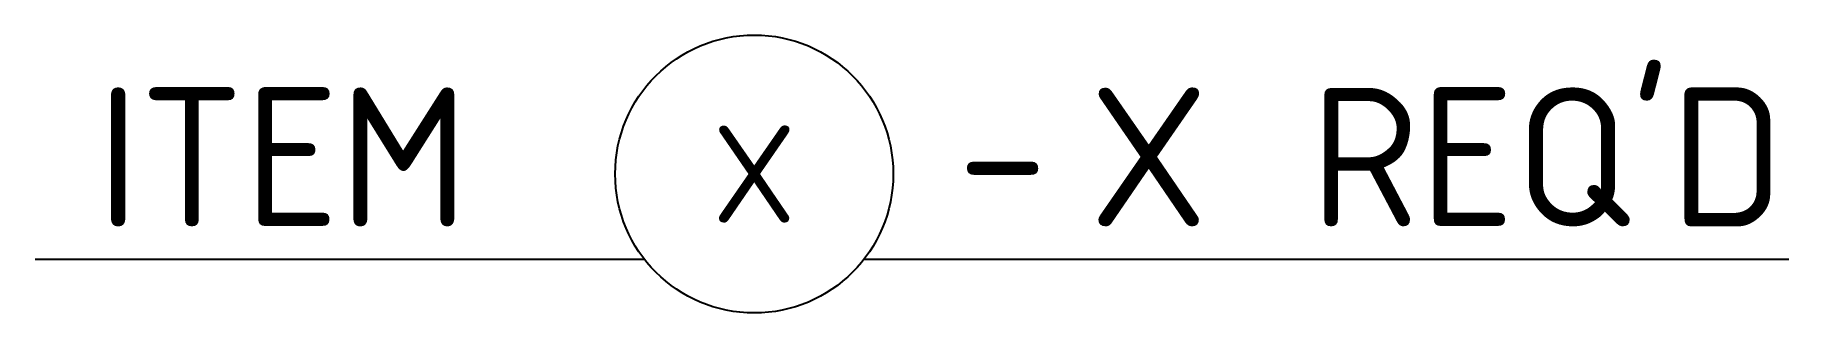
# Model space of a CAD drawing. Extents: x 6454.6 to 6517.7, y 4376.3 to 4386.3.
import ezdxf
from ezdxf.enums import TextEntityAlignment as Align

# ---------------------------------------------------------------- set-up
doc = ezdxf.new("R2010")
doc.units = 0
doc.header["$LTSCALE"] = 5
doc.header["$MEASUREMENT"] = 0
doc.layers.add('CONST', color=7, linetype='CONTINUOUS')
doc.layers.add('DIMENSION', color=7, linetype='CONTINUOUS')
doc.styles.add('ISO3098B', font='ISO3098B')

msp = doc.modelspace()

# ---------------------------------------------------------------- linework, layer by layer
at = {"layer": 'CONST', "color": 1, "linetype": 'Continuous'}
for p, q in [((6454.637, 4378.283), (6476.544, 4378.283)), ((6484.452, 4378.283), (6517.706, 4378.283))]:
    msp.add_line(p, q, dxfattribs=at)
at = {"layer": 'DIMENSION', "color": 2, "linetype": 'Continuous'}
msp.add_circle((6480.498, 4381.343), 5, dxfattribs=at)

# ---------------------------------------------------------------- texts
at = {"layer": 'DIMENSION', "color": 1, "linetype": 'Continuous', "style": 'ISO3098B'}
for s, p in [("REQ'D", (6500.486, 4379.459)), ('ITEM', (6456.855, 4379.459)), ('- ', (6487.806, 4379.567))]:
    msp.add_text(s, height=5, dxfattribs=at).set_placement(p)
msp.add_attdef('X', (6492.534, 4379.459), '', height=5, dxfattribs=at)
at = {"layer": 'DIMENSION', "color": 2, "linetype": 'Continuous', "style": 'ISO3098B'}
msp.add_attdef('X', text='', height=3.5, dxfattribs=at).set_placement((6480.498, 4381.343), align=Align.MIDDLE)

doc.saveas('drawing.dxf')
